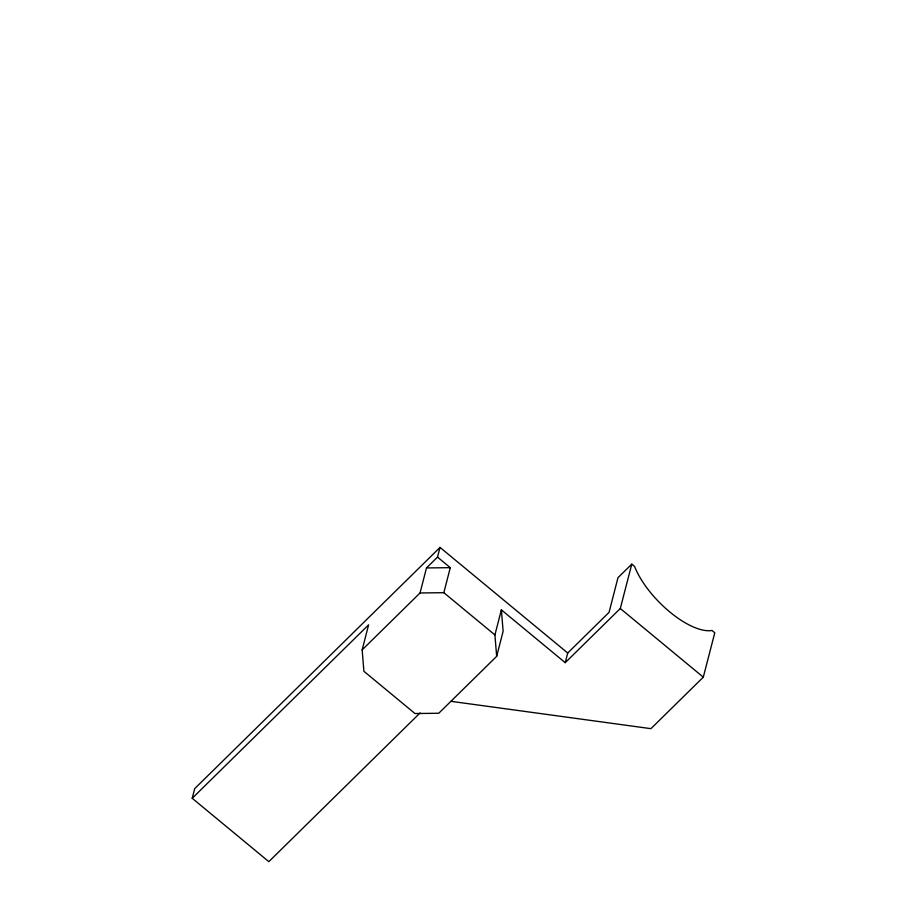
<?xml version="1.0" encoding="UTF-8"?>
<svg xmlns="http://www.w3.org/2000/svg" width="907" height="907" viewBox="0 0 907 907"><rect width="100%" height="100%" fill="white"/><g stroke="black" fill="none" stroke-linecap="round" stroke-linejoin="round"><path stroke-width="1.36" d="M192.216 798.285L194.71 788.637L440.02 547.409L567.714 653.017L565.22 662.677L501.378 609.867L494.916 634.934L496.662 656.339L438.773 713.253L414.987 713.537L363.9 671.282L362.154 649.888L368.616 624.821L192.216 798.285L268.835 861.65L420.1 712.913M362.154 649.888L420.043 592.963L426.494 567.941L437.514 557.102L440.02 547.409M494.916 634.934L443.84 592.69L450.28 567.669L437.514 557.102M496.662 656.339L503.124 631.272L501.378 609.867M565.22 662.677L620.297 608.506L631.782 564.131L634.571 566.444A59.454 24.614 45.5 0 0 669.797 611.964A59.454 24.614 45.5 0 0 711.995 630.467L714.784 632.78L703.299 677.166L650.931 728.661L450.994 701.326M631.782 564.131L617.996 577.68L609.062 612.361L567.714 653.017M426.494 567.941L450.28 567.669M420.043 592.963L443.84 592.69M620.297 608.506L703.299 677.166"/></g></svg>
